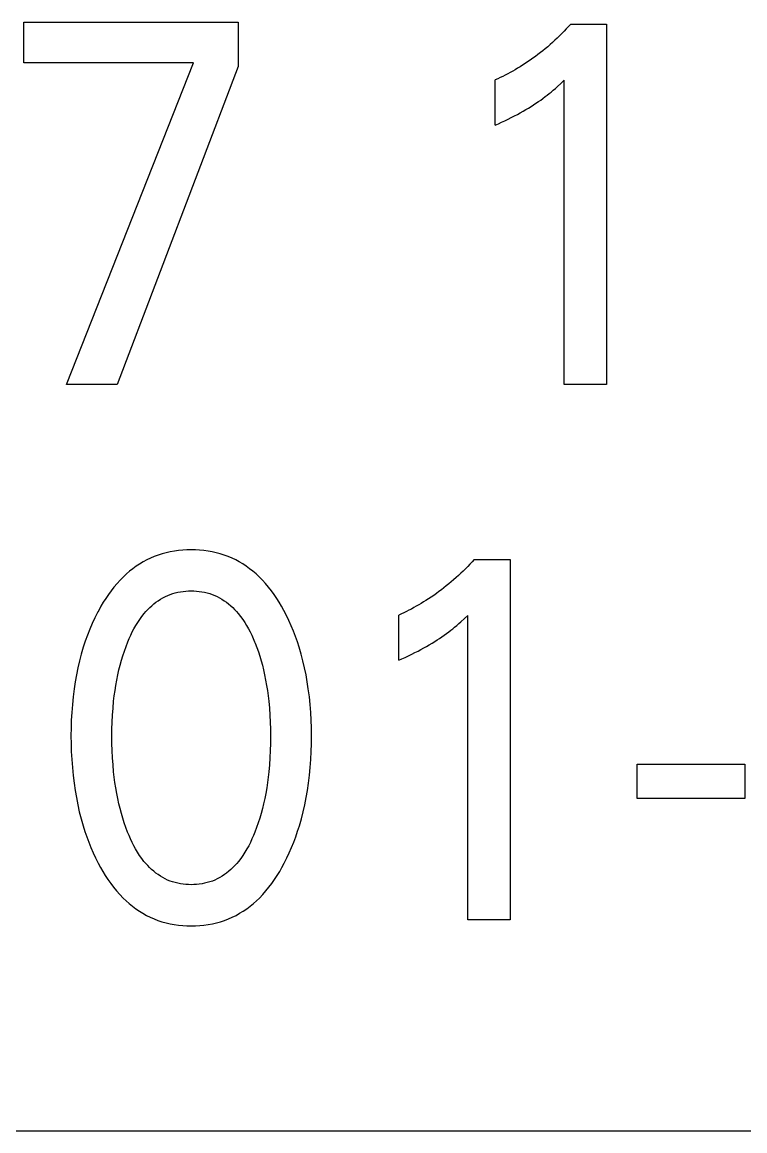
# Model space of a CAD drawing. Extents: x 10 to 656, y -396 to 292.
# Drawn here: x 274.652 to 275.338, y 101.772 to 102.824 of the extents above; entities that cross this region are included whole.
import ezdxf

# ---------------------------------------------------------------- set-up
doc = ezdxf.new("R2010")
doc.units = 0
doc.header["$LTSCALE"] = 5
doc.header["$MEASUREMENT"] = 0
doc.layers.get('0').update_dxf_attribs({"linetype": 'CONTINUOUS'})

msp = doc.modelspace()

# ---------------------------------------------------------------- linework, layer by layer
at = {"color": 7, "linetype": 'Continuous'}
for p, q in [((274.6533, 102.7858), (274.6533, 102.8243)), ((274.6533, 102.8243), (274.8568, 102.8243)), ((274.8568, 102.8243), (274.8568, 102.7821)), ((275.1684, 102.8179), (275.1663, 102.8157)), ((275.1705, 102.8201), (275.1684, 102.8179)), ((275.1726, 102.8224), (275.1705, 102.8201)), ((275.1726, 102.8224), (275.2065, 102.8224)), ((275.2065, 102.8224), (275.2065, 102.4802)), ((275.1575, 102.8071), (275.1553, 102.805)), ((275.1598, 102.8092), (275.1575, 102.8071)), ((275.162, 102.8113), (275.1598, 102.8092)), ((275.1642, 102.8135), (275.162, 102.8113)), ((275.1663, 102.8157), (275.1642, 102.8135)), ((275.1438, 102.7954), (275.1414, 102.7935)), ((275.1461, 102.7972), (275.1438, 102.7954)), ((275.1484, 102.7991), (275.1461, 102.7972)), ((275.1507, 102.801), (275.1484, 102.7991)), ((275.153, 102.803), (275.1507, 102.801)), ((275.1553, 102.805), (275.153, 102.803)), ((274.8146, 102.7858), (274.6533, 102.7858)), ((274.6939, 102.4802), (274.8146, 102.7858)), ((275.1293, 102.785), (275.1268, 102.7834)), ((275.1317, 102.7866), (275.1293, 102.785)), ((275.1342, 102.7883), (275.1317, 102.7866)), ((275.1366, 102.79), (275.1342, 102.7883)), ((275.139, 102.7918), (275.1366, 102.79)), ((275.1414, 102.7935), (275.139, 102.7918)), ((274.8568, 102.7821), (274.742, 102.4802)), ((275.1105, 102.7741), (275.1081, 102.7729)), ((275.1129, 102.7753), (275.1105, 102.7741)), ((275.1152, 102.7766), (275.1129, 102.7753)), ((275.1176, 102.7779), (275.1152, 102.7766)), ((275.1199, 102.7792), (275.1176, 102.7779)), ((275.1222, 102.7806), (275.1199, 102.7792)), ((275.1245, 102.7819), (275.1222, 102.7806)), ((275.1268, 102.7834), (275.1245, 102.7819)), ((275.1033, 102.7706), (275.1009, 102.7695)), ((275.1009, 102.7265), (275.1009, 102.7695)), ((275.1057, 102.7717), (275.1033, 102.7706)), ((275.1081, 102.7729), (275.1057, 102.7717)), ((275.16, 102.7632), (275.1632, 102.7662)), ((275.1632, 102.7662), (275.1664, 102.7692)), ((275.1664, 102.4802), (275.1664, 102.7692)), ((275.1462, 102.752), (275.1484, 102.7536)), ((275.1484, 102.7536), (275.1503, 102.7551)), ((275.1503, 102.7551), (275.1521, 102.7565)), ((275.1521, 102.7565), (275.154, 102.758)), ((275.154, 102.758), (275.156, 102.7598)), ((275.156, 102.7598), (275.158, 102.7615)), ((275.158, 102.7615), (275.16, 102.7632)), ((275.1299, 102.7413), (275.1325, 102.7428)), ((275.1325, 102.7428), (275.1351, 102.7444)), ((275.1351, 102.7444), (275.1374, 102.7459)), ((275.1374, 102.7459), (275.1396, 102.7473)), ((275.1396, 102.7473), (275.1419, 102.7489)), ((275.1419, 102.7489), (275.1441, 102.7504)), ((275.1441, 102.7504), (275.1462, 102.752)), ((275.1101, 102.7308), (275.1132, 102.7323)), ((275.1132, 102.7323), (275.1162, 102.7338)), ((275.1162, 102.7338), (275.1193, 102.7354)), ((275.1193, 102.7354), (275.1219, 102.7368)), ((275.1219, 102.7368), (275.1246, 102.7383)), ((275.1246, 102.7383), (275.1273, 102.7397)), ((275.1273, 102.7397), (275.1299, 102.7413)), ((275.1009, 102.7265), (275.104, 102.7279)), ((275.104, 102.7279), (275.107, 102.7294)), ((275.107, 102.7294), (275.1101, 102.7308)), ((274.742, 102.4802), (274.6939, 102.4802)), ((275.2065, 102.4802), (275.1664, 102.4802)), ((274.7925, 102.3214), (274.7886, 102.3206)), ((274.7964, 102.3221), (274.7925, 102.3214)), ((274.8004, 102.3227), (274.7964, 102.3221)), ((274.8044, 102.3231), (274.8004, 102.3227)), ((274.8083, 102.3233), (274.8044, 102.3231)), ((274.8123, 102.3234), (274.8083, 102.3233)), ((274.8163, 102.3233), (274.8123, 102.3234)), ((274.8203, 102.3231), (274.8163, 102.3233)), ((274.8243, 102.3227), (274.8203, 102.3231)), ((274.8283, 102.3221), (274.8243, 102.3227)), ((274.8322, 102.3214), (274.8283, 102.3221)), ((274.8361, 102.3206), (274.8322, 102.3214)), ((274.7668, 102.3119), (274.7634, 102.3098)), ((274.7702, 102.3137), (274.7668, 102.3119)), ((274.7737, 102.3154), (274.7702, 102.3137)), ((274.7773, 102.317), (274.7737, 102.3154)), ((274.781, 102.3183), (274.7773, 102.317)), ((274.7848, 102.3195), (274.781, 102.3183)), ((274.7886, 102.3206), (274.7848, 102.3195)), ((274.8399, 102.3196), (274.8361, 102.3206)), ((274.8437, 102.3183), (274.8399, 102.3196)), ((274.8475, 102.317), (274.8437, 102.3183)), ((274.8511, 102.3154), (274.8475, 102.317)), ((274.8546, 102.3137), (274.8511, 102.3154)), ((274.858, 102.3119), (274.8546, 102.3137)), ((274.8614, 102.3099), (274.858, 102.3119)), ((275.079, 102.3119), (275.0769, 102.3097)), ((275.081, 102.3142), (275.079, 102.3119)), ((275.081, 102.3142), (275.115, 102.3142)), ((275.115, 102.3142), (275.115, 101.972)), ((274.7509, 102.3004), (274.748, 102.2978)), ((274.7539, 102.303), (274.7509, 102.3004)), ((274.757, 102.3054), (274.7539, 102.303)), ((274.7601, 102.3077), (274.757, 102.3054)), ((274.7634, 102.3098), (274.7601, 102.3077)), ((274.8646, 102.3077), (274.8614, 102.3099)), ((274.8678, 102.3054), (274.8646, 102.3077)), ((274.8709, 102.303), (274.8678, 102.3054)), ((274.8739, 102.3004), (274.8709, 102.303)), ((274.8768, 102.2978), (274.8739, 102.3004)), ((275.0682, 102.301), (275.066, 102.2989)), ((275.0704, 102.3032), (275.0682, 102.301)), ((275.0726, 102.3053), (275.0704, 102.3032)), ((275.0748, 102.3075), (275.0726, 102.3053)), ((275.0769, 102.3097), (275.0748, 102.3075)), ((274.7419, 102.2914), (274.739, 102.288)), ((274.7449, 102.2946), (274.7419, 102.2914)), ((274.748, 102.2978), (274.7449, 102.2946)), ((274.8799, 102.2946), (274.8768, 102.2978)), ((274.8829, 102.2914), (274.8799, 102.2946)), ((274.8857, 102.288), (274.8829, 102.2914)), ((275.0568, 102.2909), (275.0545, 102.289)), ((275.0591, 102.2928), (275.0568, 102.2909)), ((275.0614, 102.2948), (275.0591, 102.2928)), ((275.0637, 102.2969), (275.0614, 102.2948)), ((275.066, 102.2989), (275.0637, 102.2969)), ((274.7337, 102.2809), (274.7312, 102.2772)), ((274.7363, 102.2845), (274.7337, 102.2809)), ((274.739, 102.288), (274.7363, 102.2845)), ((274.7878, 102.2789), (274.79, 102.28)), ((274.79, 102.28), (274.7924, 102.2809)), ((274.7924, 102.2809), (274.7948, 102.2817)), ((274.7948, 102.2817), (274.7972, 102.2824)), ((274.7972, 102.2824), (274.7997, 102.283)), ((274.7997, 102.283), (274.8022, 102.2835)), ((274.8022, 102.2835), (274.8047, 102.2839)), ((274.8047, 102.2839), (274.8072, 102.2841)), ((274.8072, 102.2841), (274.8098, 102.2843)), ((274.8098, 102.2843), (274.8123, 102.2843)), ((274.8123, 102.2843), (274.8149, 102.2843)), ((274.8149, 102.2843), (274.8174, 102.2841)), ((274.8174, 102.2841), (274.82, 102.2839)), ((274.82, 102.2839), (274.8225, 102.2835)), ((274.8225, 102.2835), (274.825, 102.283)), ((274.825, 102.283), (274.8275, 102.2824)), ((274.8275, 102.2824), (274.8299, 102.2817)), ((274.8299, 102.2817), (274.8323, 102.2809)), ((274.8323, 102.2809), (274.8346, 102.28)), ((274.8346, 102.28), (274.8369, 102.2789)), ((274.8884, 102.2845), (274.8857, 102.288)), ((274.891, 102.2809), (274.8884, 102.2845)), ((274.8935, 102.2772), (274.891, 102.2809)), ((275.0426, 102.2801), (275.0402, 102.2784)), ((275.0451, 102.2818), (275.0426, 102.2801)), ((275.0475, 102.2836), (275.0451, 102.2818)), ((275.0498, 102.2854), (275.0475, 102.2836)), ((275.0522, 102.2872), (275.0498, 102.2854)), ((275.0545, 102.289), (275.0522, 102.2872)), ((274.7266, 102.2697), (274.7245, 102.2658)), ((274.7289, 102.2735), (274.7266, 102.2697)), ((274.7312, 102.2772), (274.7289, 102.2735)), ((274.773, 102.2685), (274.7749, 102.2702)), ((274.7749, 102.2702), (274.7769, 102.2719)), ((274.7769, 102.2719), (274.7789, 102.2735)), ((274.7789, 102.2735), (274.781, 102.275)), ((274.781, 102.275), (274.7832, 102.2765)), ((274.7832, 102.2765), (274.7855, 102.2778)), ((274.7855, 102.2778), (274.7878, 102.2789)), ((274.8369, 102.2789), (274.8392, 102.2778)), ((274.8392, 102.2778), (274.8415, 102.2765)), ((274.8415, 102.2765), (274.8436, 102.275)), ((274.8436, 102.275), (274.8457, 102.2735)), ((274.8457, 102.2735), (274.8478, 102.2719)), ((274.8478, 102.2719), (274.8498, 102.2702)), ((274.8498, 102.2702), (274.8517, 102.2685)), ((274.8958, 102.2735), (274.8935, 102.2772)), ((274.8981, 102.2697), (274.8958, 102.2735)), ((274.9002, 102.2658), (274.8981, 102.2697)), ((275.026, 102.2697), (275.0237, 102.2684)), ((275.0283, 102.271), (275.026, 102.2697)), ((275.0307, 102.2724), (275.0283, 102.271)), ((275.0329, 102.2738), (275.0307, 102.2724)), ((275.0352, 102.2752), (275.0329, 102.2738)), ((275.0377, 102.2768), (275.0352, 102.2752)), ((275.0402, 102.2784), (275.0377, 102.2768)), ((274.7209, 102.2589), (274.7184, 102.2535)), ((274.7237, 102.2643), (274.7209, 102.2589)), ((274.7245, 102.2658), (274.7237, 102.2643)), ((274.7635, 102.2572), (274.7655, 102.26)), ((274.7655, 102.26), (274.7677, 102.2628)), ((274.7677, 102.2628), (274.7694, 102.2647)), ((274.7694, 102.2647), (274.7712, 102.2666)), ((274.7712, 102.2666), (274.773, 102.2685)), ((274.8517, 102.2685), (274.8535, 102.2666)), ((274.8535, 102.2666), (274.8553, 102.2647)), ((274.8553, 102.2647), (274.857, 102.2628)), ((274.857, 102.2628), (274.8592, 102.26)), ((274.8592, 102.26), (274.8612, 102.2572)), ((274.9027, 102.261), (274.9002, 102.2658)), ((274.9051, 102.2561), (274.9027, 102.261)), ((275.0118, 102.2624), (275.0093, 102.2613)), ((275.0093, 102.2184), (275.0093, 102.2613)), ((275.0142, 102.2635), (275.0118, 102.2624)), ((275.0166, 102.2647), (275.0142, 102.2635)), ((275.019, 102.2659), (275.0166, 102.2647)), ((275.0213, 102.2671), (275.019, 102.2659)), ((275.0237, 102.2684), (275.0213, 102.2671)), ((275.0717, 102.258), (275.0749, 102.261)), ((275.0749, 101.972), (275.0749, 102.261)), ((274.716, 102.2479), (274.7138, 102.2423)), ((274.7184, 102.2535), (274.716, 102.2479)), ((274.7564, 102.2453), (274.758, 102.2484)), ((274.758, 102.2484), (274.7597, 102.2514)), ((274.7597, 102.2514), (274.7616, 102.2543)), ((274.7616, 102.2543), (274.7635, 102.2572)), ((274.8612, 102.2572), (274.8631, 102.2543)), ((274.8631, 102.2543), (274.8649, 102.2514)), ((274.8649, 102.2514), (274.8666, 102.2484)), ((274.8666, 102.2484), (274.8682, 102.2453)), ((274.9073, 102.2512), (274.9051, 102.2561)), ((274.9094, 102.2462), (274.9073, 102.2512)), ((275.0587, 102.2469), (275.0606, 102.2484)), ((275.0606, 102.2484), (275.0624, 102.2499)), ((275.0624, 102.2499), (275.0645, 102.2516)), ((275.0645, 102.2516), (275.0665, 102.2533)), ((275.0665, 102.2533), (275.0684, 102.2551)), ((275.0684, 102.2551), (275.0717, 102.258)), ((274.7138, 102.2423), (274.7118, 102.2366)), ((274.7521, 102.2358), (274.7535, 102.239)), ((274.7535, 102.239), (274.7549, 102.2422)), ((274.7549, 102.2422), (274.7564, 102.2453)), ((274.8682, 102.2453), (274.8698, 102.2422)), ((274.8698, 102.2422), (274.8712, 102.239)), ((274.8712, 102.239), (274.8725, 102.2358)), ((274.9113, 102.2411), (274.9094, 102.2462)), ((274.9131, 102.236), (274.9113, 102.2411)), ((275.0435, 102.2362), (275.0458, 102.2377)), ((275.0458, 102.2377), (275.0481, 102.2392)), ((275.0481, 102.2392), (275.0503, 102.2407)), ((275.0503, 102.2407), (275.0525, 102.2422)), ((275.0525, 102.2422), (275.0547, 102.2438)), ((275.0547, 102.2438), (275.0568, 102.2454)), ((275.0568, 102.2454), (275.0587, 102.2469)), ((274.7099, 102.2309), (274.708, 102.2244)), ((274.7118, 102.2366), (274.7099, 102.2309)), ((274.7474, 102.2228), (274.7489, 102.2272)), ((274.7489, 102.2272), (274.7505, 102.2315)), ((274.7505, 102.2315), (274.7521, 102.2358)), ((274.8725, 102.2358), (274.873, 102.2346)), ((274.873, 102.2346), (274.8746, 102.2305)), ((274.8746, 102.2305), (274.8761, 102.2264)), ((274.9148, 102.2309), (274.9131, 102.236)), ((274.9167, 102.2244), (274.9148, 102.2309)), ((275.0247, 102.2257), (275.0277, 102.2272)), ((275.0277, 102.2272), (275.0304, 102.2286)), ((275.0304, 102.2286), (275.0331, 102.2301)), ((275.0331, 102.2301), (275.0357, 102.2316)), ((275.0357, 102.2316), (275.0383, 102.2331)), ((275.0383, 102.2331), (275.041, 102.2346)), ((275.041, 102.2346), (275.0435, 102.2362)), ((274.7062, 102.2178), (274.7047, 102.2112)), ((274.708, 102.2244), (274.7062, 102.2178)), ((274.7449, 102.2139), (274.7461, 102.2184)), ((274.7461, 102.2184), (274.7474, 102.2228)), ((274.8761, 102.2264), (274.8774, 102.2222)), ((274.8774, 102.2222), (274.8787, 102.218)), ((274.8787, 102.218), (274.8799, 102.2137)), ((274.9184, 102.2178), (274.9167, 102.2244)), ((274.92, 102.2112), (274.9184, 102.2178)), ((275.0093, 102.2184), (275.0124, 102.2198)), ((275.0124, 102.2198), (275.0155, 102.2212)), ((275.0155, 102.2212), (275.0186, 102.2227)), ((275.0186, 102.2227), (275.0216, 102.2241)), ((275.0216, 102.2241), (275.0247, 102.2257)), ((274.7047, 102.2112), (274.7033, 102.2046)), ((274.7426, 102.2046), (274.7437, 102.2095)), ((274.7437, 102.2095), (274.7449, 102.2139)), ((274.8799, 102.2137), (274.8809, 102.2095)), ((274.8809, 102.2095), (274.882, 102.2046)), ((274.9213, 102.2046), (274.92, 102.2112)), ((274.7022, 102.1979), (274.7011, 102.1912)), ((274.7033, 102.2046), (274.7022, 102.1979)), ((274.7408, 102.1946), (274.7416, 102.1996)), ((274.7416, 102.1996), (274.7426, 102.2046)), ((274.882, 102.2046), (274.883, 102.1996)), ((274.883, 102.1996), (274.8839, 102.1946)), ((274.9225, 102.1979), (274.9213, 102.2046)), ((274.9235, 102.1912), (274.9225, 102.1979)), ((274.7011, 102.1912), (274.7002, 102.1838)), ((274.7387, 102.1796), (274.7393, 102.1847)), ((274.7393, 102.1847), (274.74, 102.1897)), ((274.74, 102.1897), (274.7408, 102.1946)), ((274.8839, 102.1946), (274.8847, 102.1897)), ((274.8847, 102.1897), (274.8854, 102.1847)), ((274.8854, 102.1847), (274.886, 102.1796)), ((274.9245, 102.1838), (274.9235, 102.1912)), ((274.6995, 102.1764), (274.6989, 102.169)), ((274.7002, 102.1838), (274.6995, 102.1764)), ((274.7381, 102.173), (274.7387, 102.1796)), ((274.886, 102.1796), (274.8866, 102.173)), ((274.9252, 102.1764), (274.9245, 102.1838)), ((274.9258, 102.169), (274.9252, 102.1764)), ((274.6989, 102.169), (274.6985, 102.1616)), ((274.7373, 102.1596), (274.7376, 102.1663)), ((274.7376, 102.1663), (274.7381, 102.173)), ((274.8866, 102.173), (274.8871, 102.1663)), ((274.8871, 102.1663), (274.8874, 102.1596)), ((274.9261, 102.1616), (274.9258, 102.169)), ((274.6983, 102.1542), (274.6982, 102.1468)), ((274.6985, 102.1616), (274.6983, 102.1542)), ((274.737, 102.1463), (274.7371, 102.153)), ((274.7371, 102.153), (274.7373, 102.1596)), ((274.8874, 102.1596), (274.8876, 102.153)), ((274.8876, 102.153), (274.8876, 102.1463)), ((274.9264, 102.1542), (274.9261, 102.1616)), ((274.9264, 102.1468), (274.9264, 102.1542)), ((274.6982, 102.1468), (274.6983, 102.1392)), ((274.7371, 102.1395), (274.737, 102.1463)), ((274.8876, 102.1463), (274.8876, 102.1395)), ((274.9264, 102.1392), (274.9264, 102.1468)), ((274.6983, 102.1392), (274.6985, 102.1317)), ((274.7373, 102.1327), (274.7371, 102.1395)), ((274.7376, 102.1259), (274.7373, 102.1327)), ((274.8874, 102.1327), (274.8871, 102.1259)), ((274.8876, 102.1395), (274.8874, 102.1327)), ((274.9262, 102.1317), (274.9264, 102.1392)), ((274.6985, 102.1317), (274.6989, 102.1241)), ((274.6989, 102.1241), (274.6995, 102.1166)), ((274.7381, 102.1192), (274.7376, 102.1259)), ((274.8871, 102.1259), (274.8866, 102.1192)), ((274.9252, 102.1167), (274.9258, 102.1242)), ((274.9258, 102.1242), (274.9262, 102.1317)), ((274.6995, 102.1166), (274.7002, 102.1091)), ((274.7387, 102.1124), (274.7381, 102.1192)), ((274.7393, 102.1073), (274.7387, 102.1124)), ((274.886, 102.1124), (274.8854, 102.1073)), ((274.8866, 102.1192), (274.886, 102.1124)), ((274.9245, 102.1092), (274.9252, 102.1167)), ((275.2358, 102.0873), (275.2358, 102.1197)), ((275.2358, 102.1197), (275.3378, 102.1197)), ((275.3378, 102.1197), (275.3378, 102.0873)), ((274.7002, 102.1091), (274.7011, 102.1016)), ((274.7011, 102.1016), (274.7021, 102.0948)), ((274.7399, 102.1023), (274.7393, 102.1073)), ((274.7407, 102.0972), (274.7399, 102.1023)), ((274.8847, 102.1023), (274.884, 102.0972)), ((274.8854, 102.1073), (274.8847, 102.1023)), ((274.9226, 102.0949), (274.9236, 102.1017)), ((274.9236, 102.1017), (274.9245, 102.1092)), ((274.7021, 102.0948), (274.7033, 102.088)), ((274.7416, 102.0921), (274.7407, 102.0972)), ((274.7426, 102.0871), (274.7416, 102.0921)), ((274.8831, 102.0921), (274.8821, 102.0871)), ((274.884, 102.0972), (274.8831, 102.0921)), ((274.9214, 102.0881), (274.9226, 102.0949)), ((274.7033, 102.088), (274.7046, 102.0812)), ((274.7046, 102.0812), (274.7061, 102.0745)), ((274.7437, 102.0821), (274.7426, 102.0871)), ((274.7448, 102.0776), (274.7437, 102.0821)), ((274.881, 102.0821), (274.8799, 102.0776)), ((274.8821, 102.0871), (274.881, 102.0821)), ((274.9186, 102.0746), (274.9201, 102.0813)), ((274.9201, 102.0813), (274.9214, 102.0881)), ((275.3378, 102.0873), (275.2358, 102.0873)), ((274.7061, 102.0745), (274.7078, 102.0679)), ((274.746, 102.073), (274.7448, 102.0776)), ((274.7473, 102.0686), (274.746, 102.073)), ((274.8787, 102.073), (274.8774, 102.0686)), ((274.8799, 102.0776), (274.8787, 102.073)), ((274.9169, 102.068), (274.9186, 102.0746)), ((274.7078, 102.0679), (274.7097, 102.0612)), ((274.7097, 102.0612), (274.7113, 102.056)), ((274.7487, 102.0641), (274.7473, 102.0686)), ((274.7503, 102.0597), (274.7487, 102.0641)), ((274.7519, 102.0553), (274.7503, 102.0597)), ((274.8744, 102.0597), (274.8727, 102.0553)), ((274.876, 102.0641), (274.8744, 102.0597)), ((274.8774, 102.0686), (274.876, 102.0641)), ((274.9133, 102.0561), (274.915, 102.0613)), ((274.915, 102.0613), (274.9169, 102.068)), ((274.7113, 102.056), (274.7131, 102.0509)), ((274.7131, 102.0509), (274.715, 102.0457)), ((274.7533, 102.052), (274.7519, 102.0553)), ((274.7547, 102.0488), (274.7533, 102.052)), ((274.7562, 102.0455), (274.7547, 102.0488)), ((274.87, 102.0488), (274.8685, 102.0455)), ((274.8714, 102.052), (274.87, 102.0488)), ((274.8727, 102.0553), (274.8714, 102.052)), ((274.9097, 102.0458), (274.9116, 102.0509)), ((274.9116, 102.0509), (274.9133, 102.0561)), ((274.715, 102.0457), (274.7171, 102.0407)), ((274.7171, 102.0407), (274.7192, 102.0356)), ((274.7578, 102.0424), (274.7562, 102.0455)), ((274.7595, 102.0393), (274.7578, 102.0424)), ((274.7613, 102.0362), (274.7595, 102.0393)), ((274.8652, 102.0393), (274.8633, 102.0362)), ((274.8669, 102.0424), (274.8652, 102.0393)), ((274.8685, 102.0455), (274.8669, 102.0424)), ((274.9054, 102.0357), (274.9076, 102.0407)), ((274.9076, 102.0407), (274.9097, 102.0458)), ((274.7192, 102.0356), (274.7216, 102.0307)), ((274.7216, 102.0307), (274.724, 102.0258)), ((274.7633, 102.0332), (274.7613, 102.0362)), ((274.7653, 102.0303), (274.7633, 102.0332)), ((274.7675, 102.0275), (274.7653, 102.0303)), ((274.7692, 102.0255), (274.7675, 102.0275)), ((274.8572, 102.0275), (274.8555, 102.0255)), ((274.8594, 102.0303), (274.8572, 102.0275)), ((274.8614, 102.0332), (274.8594, 102.0303)), ((274.8633, 102.0362), (274.8614, 102.0332)), ((274.9006, 102.0258), (274.9031, 102.0307)), ((274.9031, 102.0307), (274.9054, 102.0357)), ((274.724, 102.0258), (274.7262, 102.0218)), ((274.7262, 102.0218), (274.7284, 102.0179)), ((274.7284, 102.0179), (274.7308, 102.014)), ((274.771, 102.0235), (274.7692, 102.0255)), ((274.7728, 102.0217), (274.771, 102.0235)), ((274.7747, 102.0198), (274.7728, 102.0217)), ((274.7767, 102.0181), (274.7747, 102.0198)), ((274.7788, 102.0164), (274.7767, 102.0181)), ((274.7809, 102.0149), (274.7788, 102.0164)), ((274.8459, 102.0164), (274.8438, 102.0149)), ((274.848, 102.0181), (274.8459, 102.0164)), ((274.85, 102.0198), (274.848, 102.0181)), ((274.8519, 102.0217), (274.85, 102.0198)), ((274.8537, 102.0235), (274.8519, 102.0217)), ((274.8555, 102.0255), (274.8537, 102.0235)), ((274.8939, 102.014), (274.8963, 102.0179)), ((274.8963, 102.0179), (274.8985, 102.0218)), ((274.8985, 102.0218), (274.9006, 102.0258)), ((274.7308, 102.014), (274.7333, 102.0102)), ((274.7333, 102.0102), (274.7359, 102.0065)), ((274.7359, 102.0065), (274.7386, 102.0029)), ((274.7831, 102.0134), (274.7809, 102.0149)), ((274.7853, 102.0121), (274.7831, 102.0134)), ((274.7876, 102.0109), (274.7853, 102.0121)), ((274.7899, 102.0098), (274.7876, 102.0109)), ((274.7923, 102.0088), (274.7899, 102.0098)), ((274.7947, 102.008), (274.7923, 102.0088)), ((274.7971, 102.0073), (274.7947, 102.008)), ((274.7996, 102.0067), (274.7971, 102.0073)), ((274.8021, 102.0062), (274.7996, 102.0067)), ((274.8047, 102.0058), (274.8021, 102.0062)), ((274.8072, 102.0055), (274.8047, 102.0058)), ((274.82, 102.0058), (274.8175, 102.0055)), ((274.8226, 102.0062), (274.82, 102.0058)), ((274.8251, 102.0067), (274.8226, 102.0062)), ((274.8275, 102.0073), (274.8251, 102.0067)), ((274.83, 102.008), (274.8275, 102.0073)), ((274.8324, 102.0088), (274.83, 102.008)), ((274.8347, 102.0098), (274.8324, 102.0088)), ((274.837, 102.0109), (274.8347, 102.0098)), ((274.8394, 102.0121), (274.837, 102.0109)), ((274.8416, 102.0134), (274.8394, 102.0121)), ((274.8438, 102.0149), (274.8416, 102.0134)), ((274.8861, 102.0029), (274.8888, 102.0065)), ((274.8888, 102.0065), (274.8914, 102.0102)), ((274.8914, 102.0102), (274.8939, 102.014)), ((274.7386, 102.0029), (274.7415, 101.9994)), ((274.7415, 101.9994), (274.7445, 101.996)), ((274.7445, 101.996), (274.7476, 101.9927)), ((274.8098, 102.0054), (274.8072, 102.0055)), ((274.8123, 102.0053), (274.8098, 102.0054)), ((274.8149, 102.0054), (274.8123, 102.0053)), ((274.8175, 102.0055), (274.8149, 102.0054)), ((274.8771, 101.9927), (274.8803, 101.996)), ((274.8803, 101.996), (274.8833, 101.9994)), ((274.8833, 101.9994), (274.8861, 102.0029)), ((274.7476, 101.9927), (274.7505, 101.99)), ((274.7505, 101.99), (274.7535, 101.9874)), ((274.7535, 101.9874), (274.7566, 101.9849)), ((274.7566, 101.9849), (274.7598, 101.9825)), ((274.865, 101.9825), (274.8682, 101.9849)), ((274.8682, 101.9849), (274.8713, 101.9874)), ((274.8713, 101.9874), (274.8743, 101.99)), ((274.8743, 101.99), (274.8771, 101.9927)), ((274.7598, 101.9825), (274.7631, 101.9803)), ((274.7631, 101.9803), (274.7664, 101.9782)), ((274.7664, 101.9782), (274.7699, 101.9762)), ((274.7699, 101.9762), (274.7735, 101.9745)), ((274.7735, 101.9745), (274.7771, 101.9729)), ((274.8477, 101.9729), (274.8513, 101.9745)), ((274.8513, 101.9745), (274.8549, 101.9762)), ((274.8549, 101.9762), (274.8583, 101.9782)), ((274.8583, 101.9782), (274.8617, 101.9803)), ((274.8617, 101.9803), (274.865, 101.9825)), ((274.7771, 101.9729), (274.7808, 101.9715)), ((274.7808, 101.9715), (274.7846, 101.9702)), ((274.7846, 101.9702), (274.7885, 101.9692)), ((274.7885, 101.9692), (274.7924, 101.9683)), ((274.7924, 101.9683), (274.7963, 101.9675)), ((274.7963, 101.9675), (274.8003, 101.967)), ((274.8003, 101.967), (274.8043, 101.9666)), ((274.8043, 101.9666), (274.8083, 101.9664)), ((274.8083, 101.9664), (274.8123, 101.9663)), ((274.8123, 101.9663), (274.8164, 101.9664)), ((274.8164, 101.9664), (274.8204, 101.9666)), ((274.8204, 101.9666), (274.8244, 101.967)), ((274.8244, 101.967), (274.8284, 101.9675)), ((274.8284, 101.9675), (274.8324, 101.9683)), ((274.8324, 101.9683), (274.8363, 101.9691)), ((274.8363, 101.9691), (274.8401, 101.9702)), ((274.8401, 101.9702), (274.844, 101.9715)), ((274.844, 101.9715), (274.8477, 101.9729)), ((275.115, 101.972), (275.0749, 101.972)), ((273.769, 101.7716), (276.6032, 101.7716))]:
    msp.add_line(p, q, dxfattribs=at)

doc.saveas('drawing.dxf')
